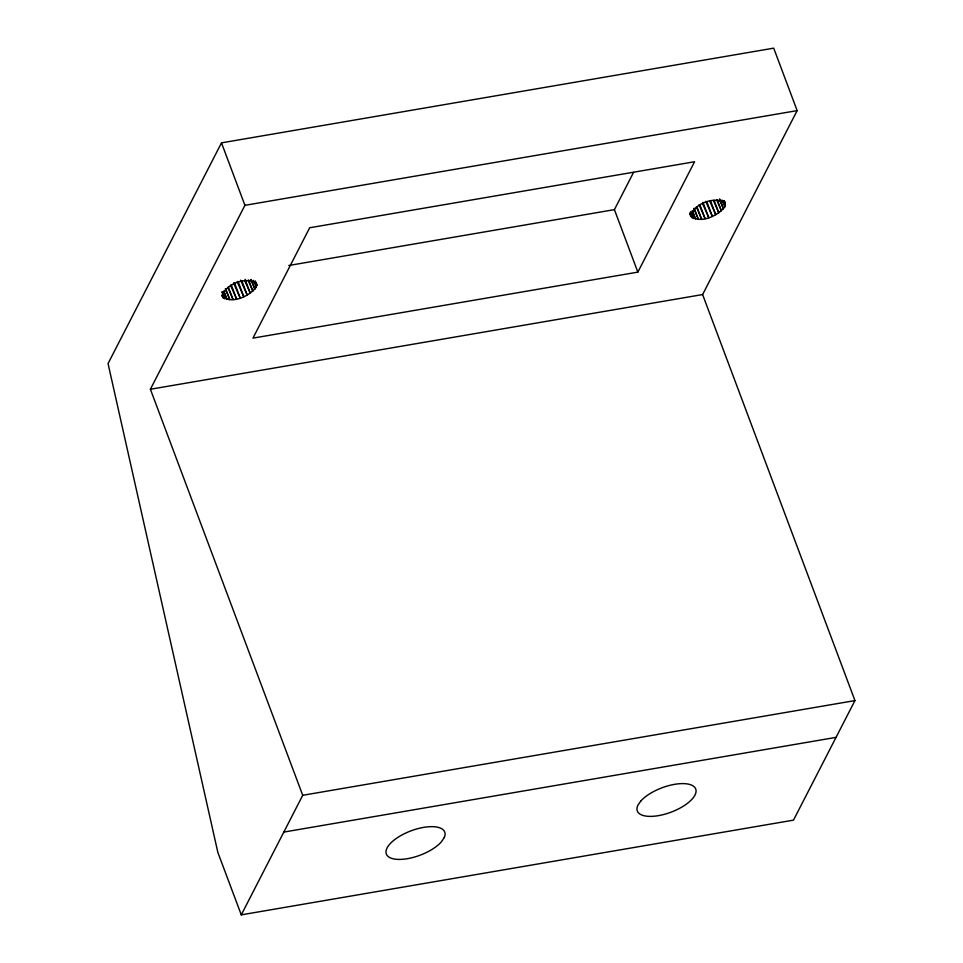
<?xml version="1.0" encoding="UTF-8"?>
<svg xmlns="http://www.w3.org/2000/svg" width="963" height="963" viewBox="0 0 963 963"><rect width="100%" height="100%" fill="white"/><g stroke="black" fill="none" stroke-linecap="round" stroke-linejoin="round"><path stroke-width="1.44" d="M256.23 287.251L256.7 283.76C246.709 275.791 224.933 284.061 222.284 296.484C232.167 304.477 249.152 296.279 256.23 287.251L253.413 280.377M724.778 206.889L725.259 203.398L724.212 200.617L725.259 203.398C715.256 195.429 693.492 203.699 690.844 216.121C700.727 224.126 717.712 215.917 724.778 206.889L721.961 200.015M221.49 142.861L108.049 363.581L217.843 852.387L241.28 914.85L793.5 820.139L854.951 700.583L702.617 294.558L797.147 110.613L773.71 48.15L221.49 142.861L244.927 205.324L150.397 389.257L302.719 795.294L241.28 914.85M637.855 272.12L694.576 161.748L309.689 227.762L252.968 338.121L637.855 272.12L614.418 209.645L633.546 172.413M244.927 205.324L797.147 110.613M288.744 265.499L614.418 209.645M150.397 389.257L702.617 294.558M302.719 795.294L854.951 700.583M283.82 832.08L836.04 737.369M709.767 201.147L715.726 214.677L710.525 200.798M705.71 201.339L712.319 216.29L707.119 202.411M240.618 280.161L247.178 295.027L241.966 281.148M237.163 281.702L243.771 296.652L238.042 281.377M702.713 203.951L708.72 217.614L702.99 202.35M233.552 282.953L240.172 297.976L234.442 282.713M713.378 200.436L718.807 212.847L714.125 200.352M244.831 280.799L250.26 293.197L245.047 279.318M699.114 204.854L705.097 218.601L699.884 204.722M230.554 285.217L236.537 298.963L231.337 285.084M716.677 199.883L721.407 210.873L717.242 199.774M248.129 280.233L252.86 291.235L248.695 280.137M696.381 207.021L701.594 219.203L696.911 206.708M227.834 287.383L233.046 299.565L228.351 287.07M719.385 199.245L723.43 208.863L719.782 199.148M250.825 279.607L254.882 289.225L251.235 279.511M693.817 208.489L698.38 219.395L694.215 208.285M225.27 288.852L229.832 299.758L225.667 288.647M692.241 210.921L695.587 219.155L692.457 210.825M223.681 291.283L227.039 299.517L223.91 291.187M691.157 212.992L693.336 218.517L690.736 211.571M222.068 291.97L224.788 298.879L222.176 291.933M444.268 837.533L441.499 841.71A31.189 13.001 -20.6 0 1 391.76 858.394A31.189 13.001 -20.6 0 1 409.612 831.382A31.189 13.001 -20.6 0 1 444.268 837.533M640.889 800.915L637.951 805.116A31.189 13.001 -20.6 0 0 671.741 811.917A31.189 13.001 -20.6 0 0 690.7 784.773A31.189 13.001 -20.6 0 0 640.889 800.915M691.735 217.482L690.146 213.329L691.735 217.482M223.175 297.844L222.116 295.075L223.175 297.844M725.392 205.035L723.839 200.87L725.392 205.035M690.844 216.121L689.797 213.341L690.844 216.121M256.844 285.397L255.279 281.232L256.844 285.397"/></g></svg>
